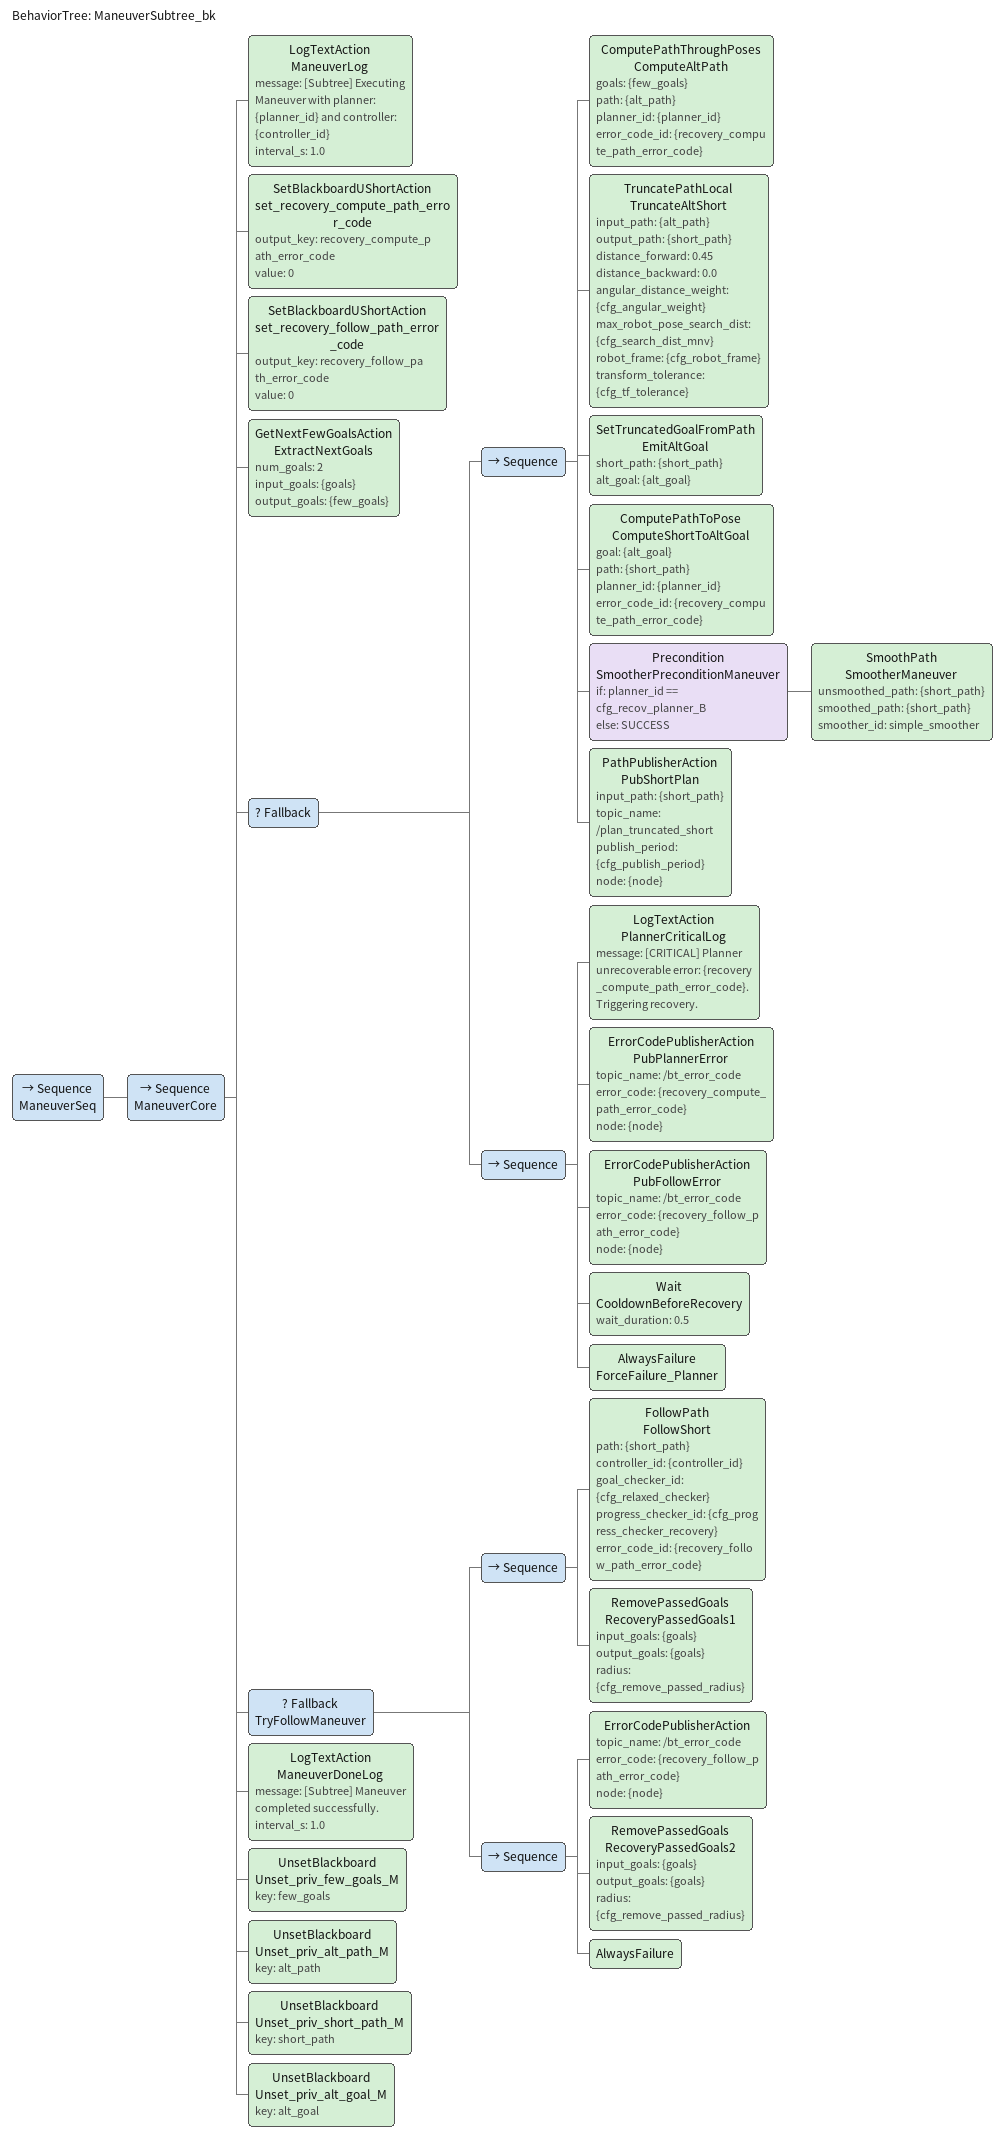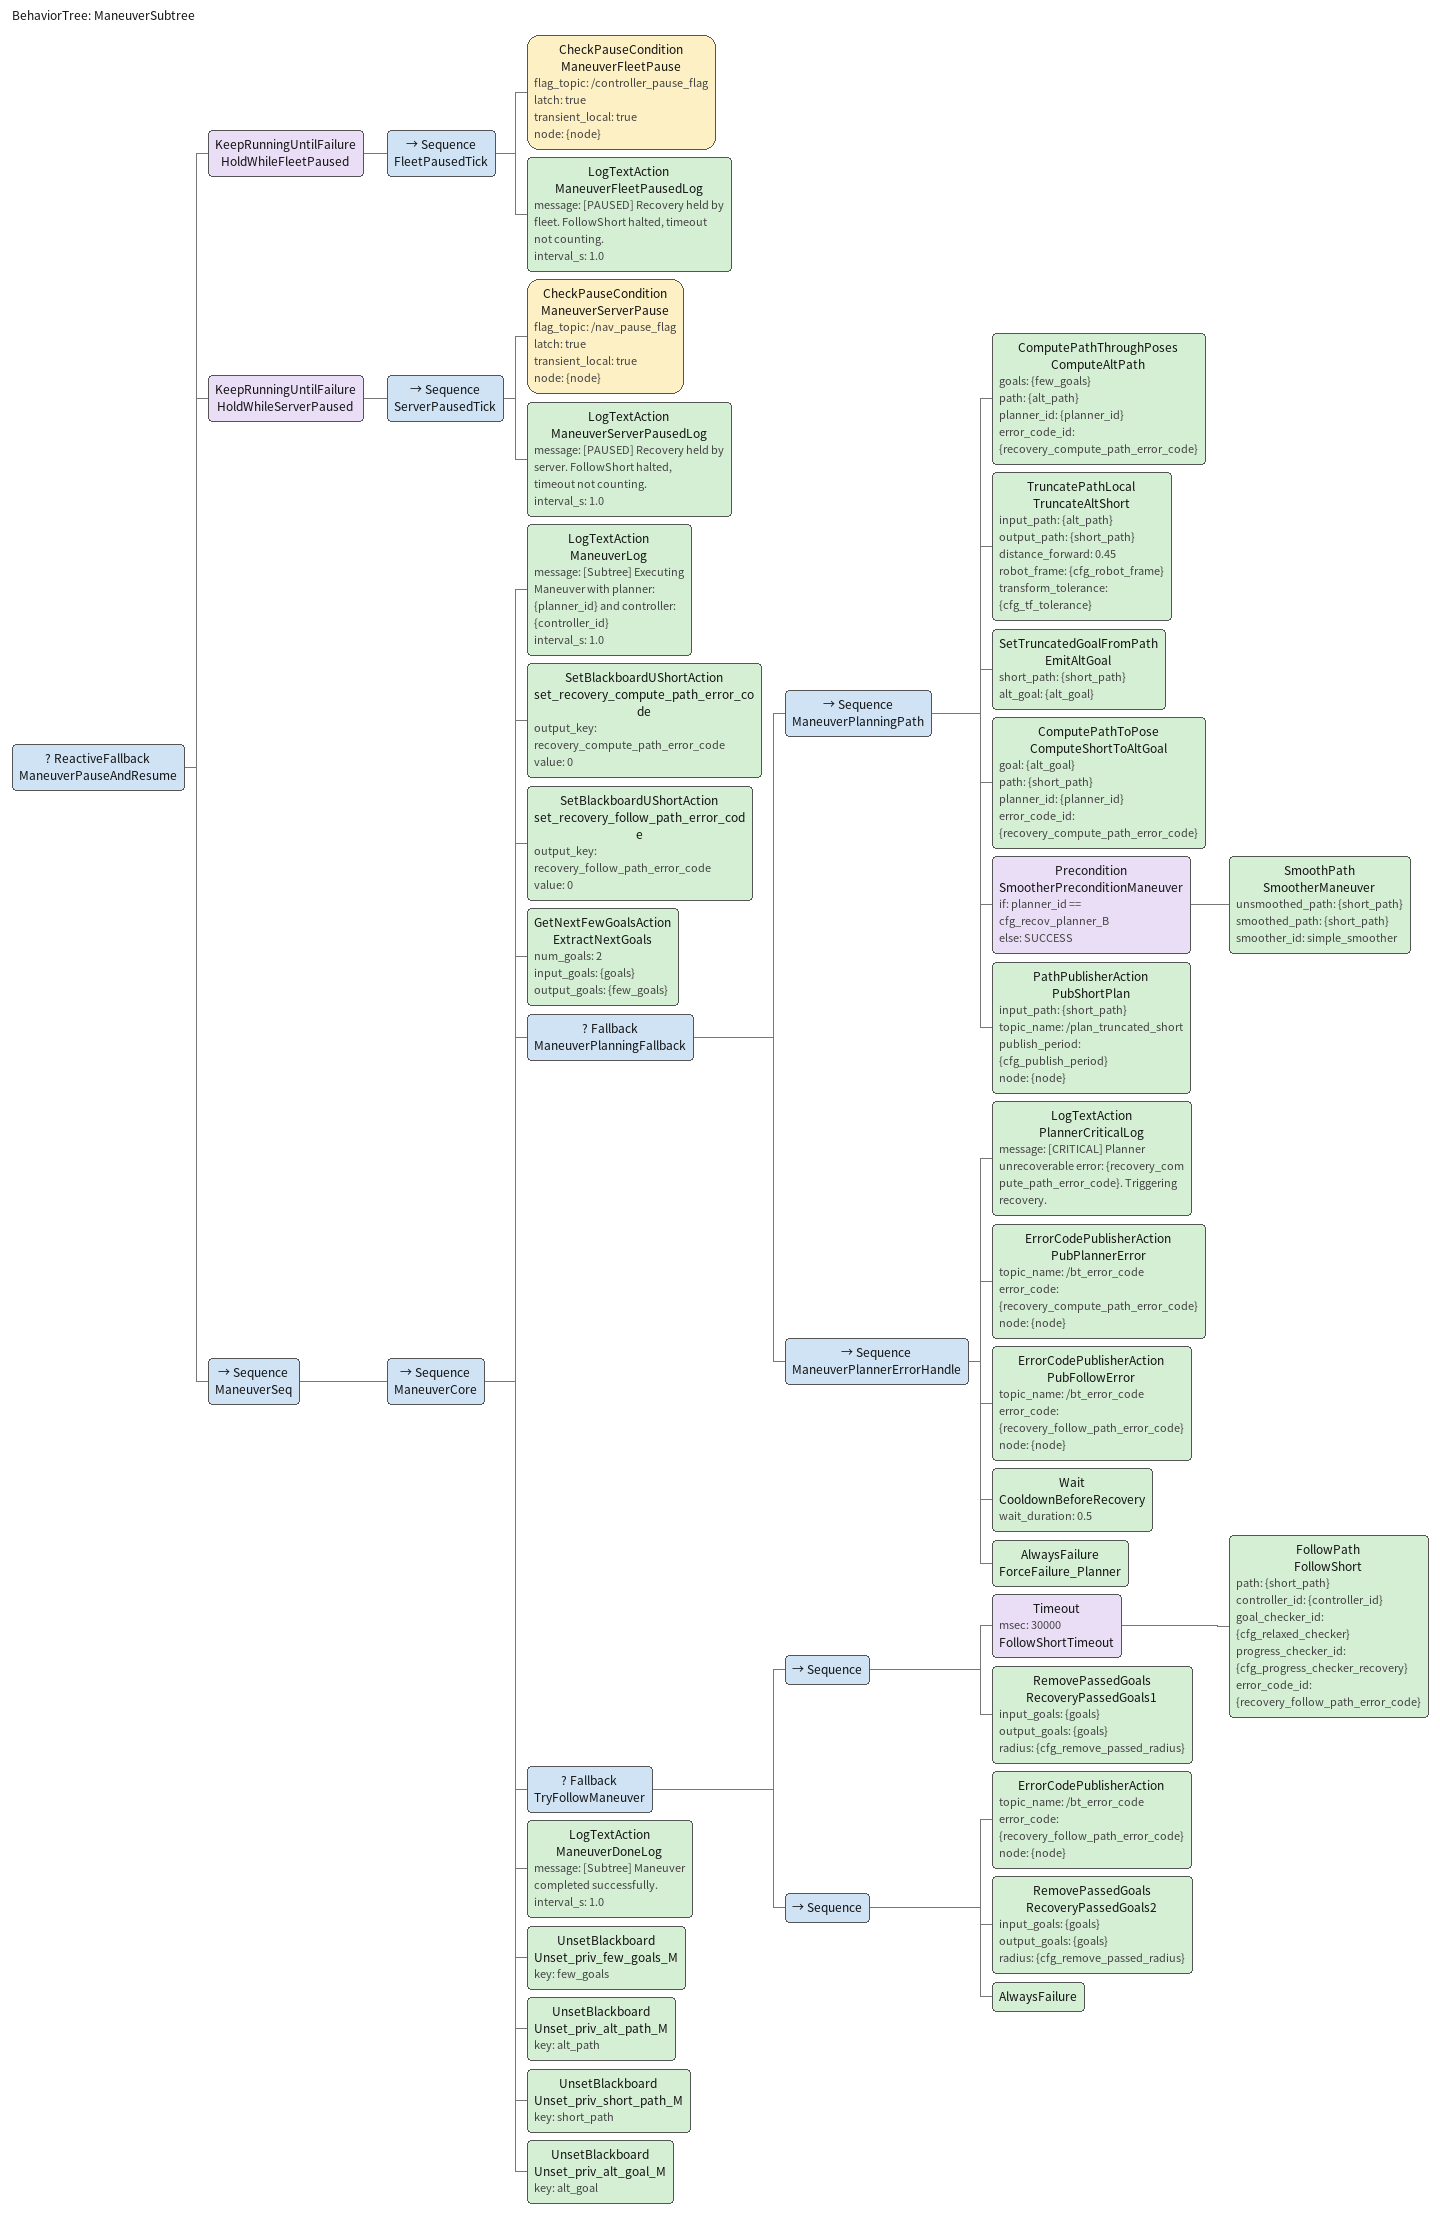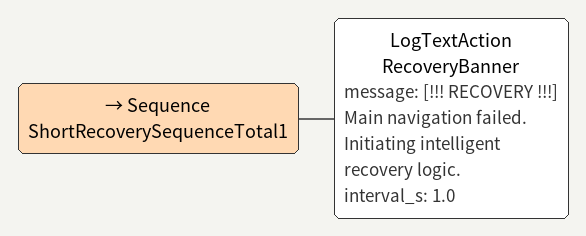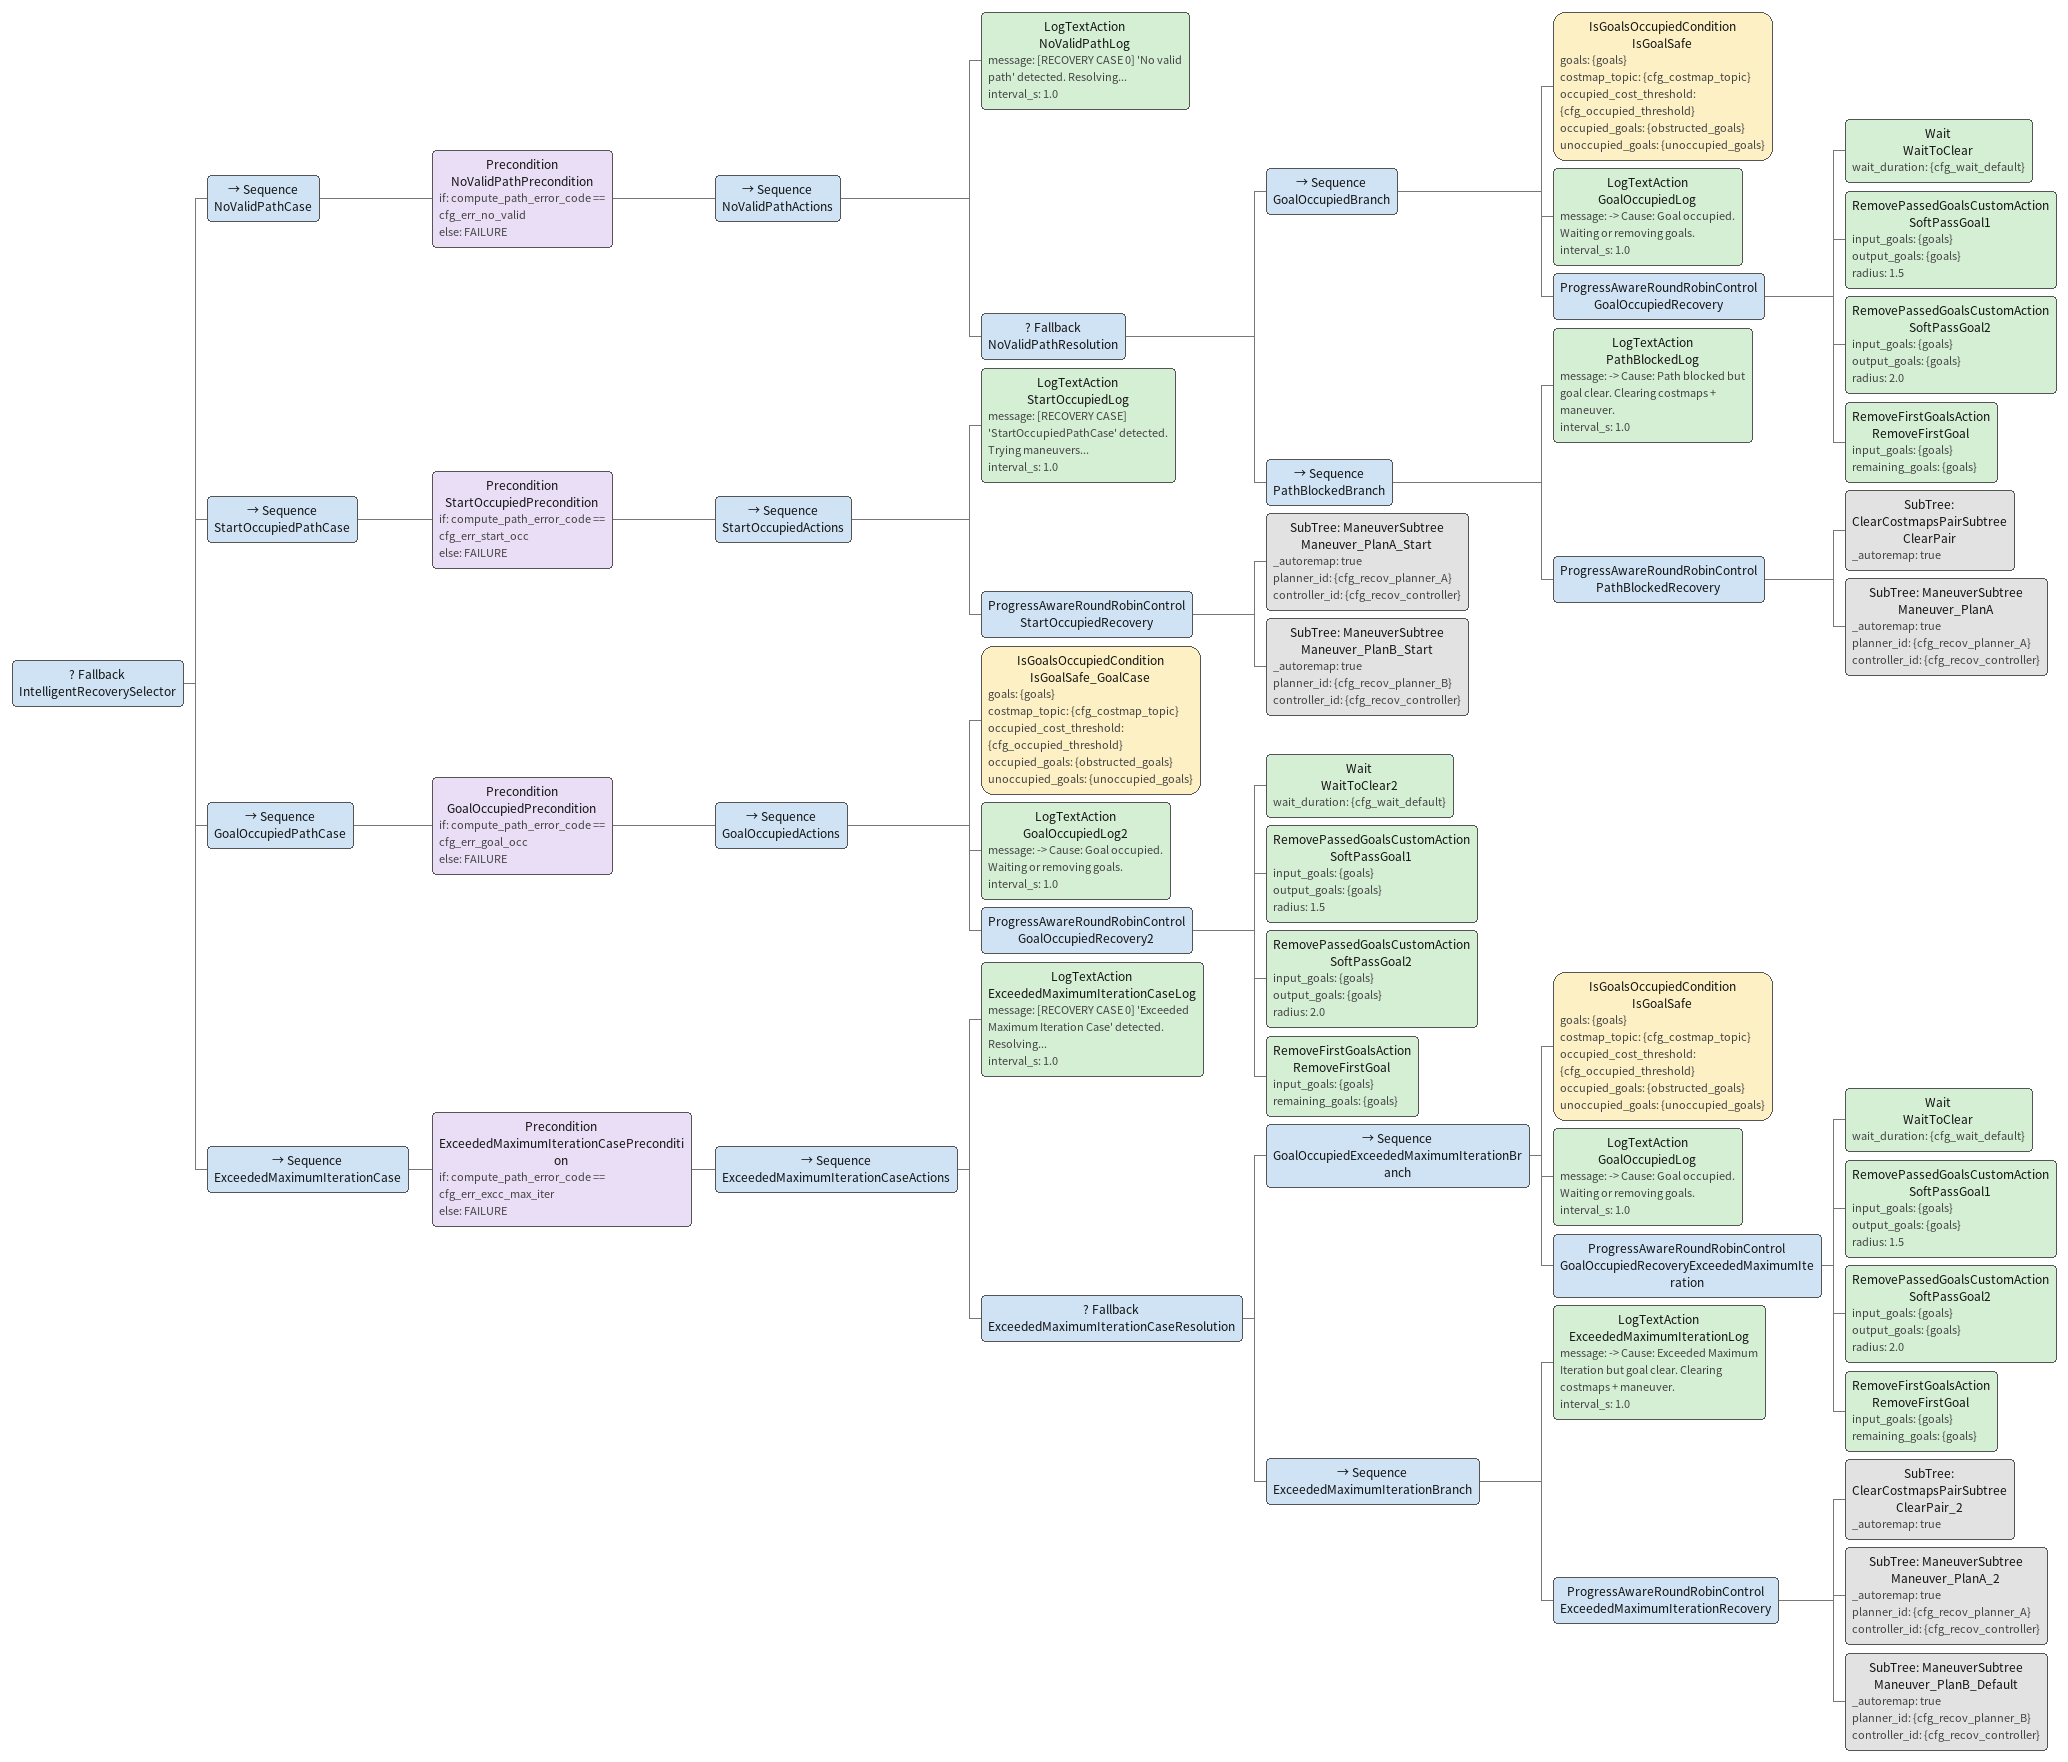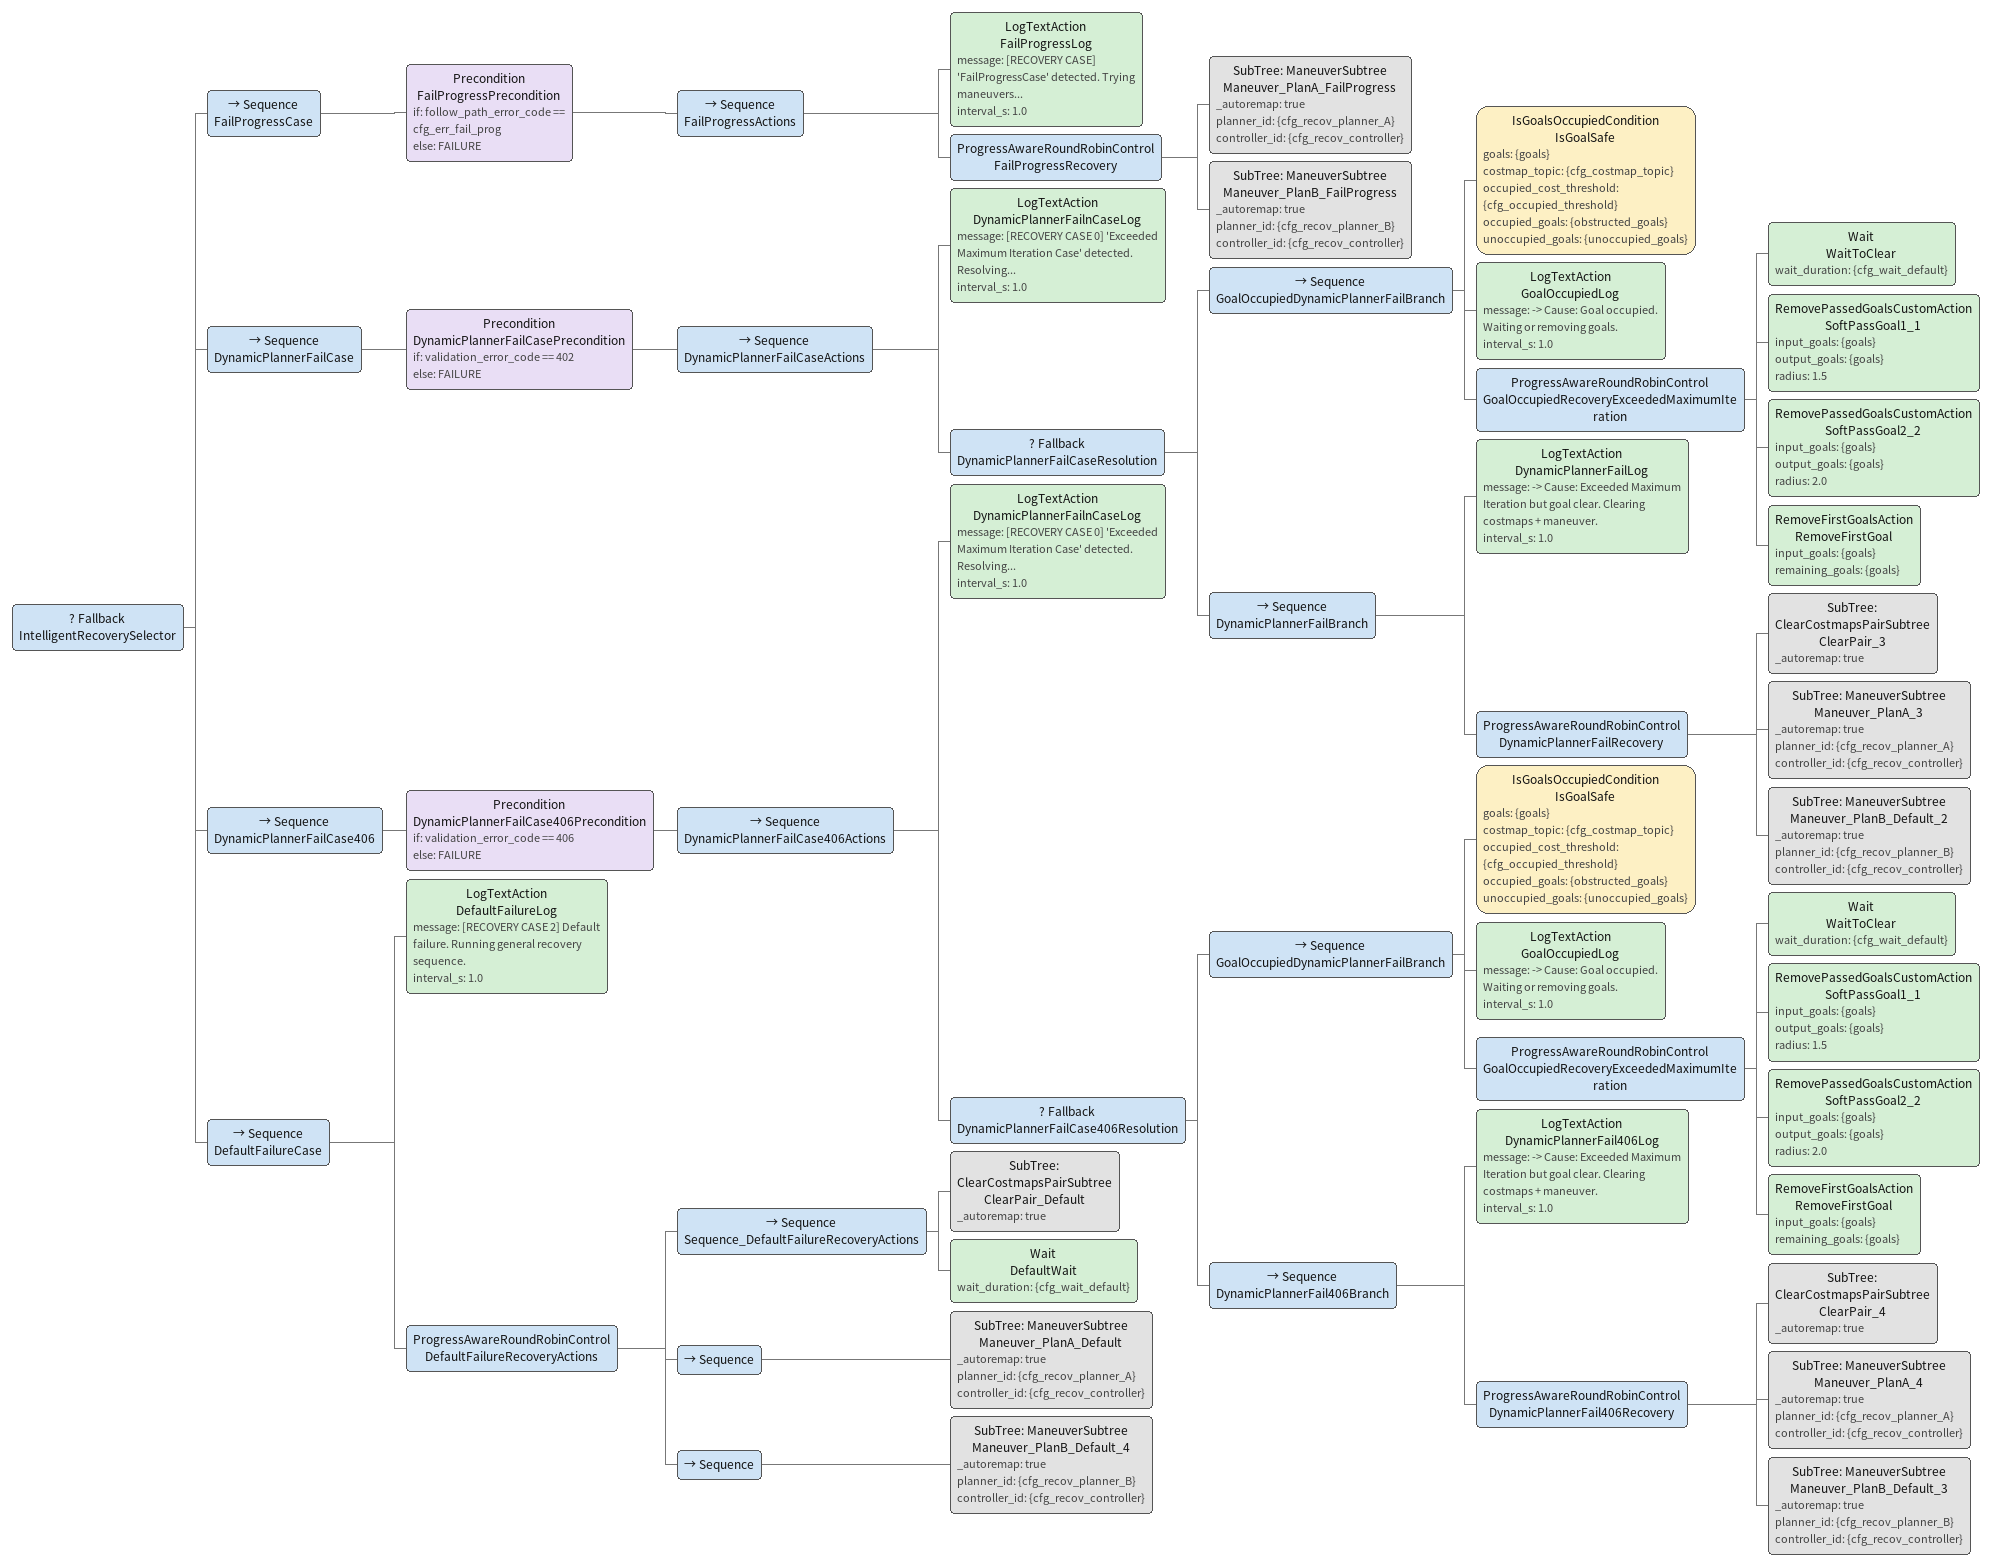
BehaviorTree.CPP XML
<BehaviorTree ID="ManeuverSubtree_bk">
  <Sequence name="ManeuverSeq">
    <Sequence name="ManeuverCore">
      <LogTextAction name="ManeuverLog" message="[Subtree] Executing Maneuver with planner: {planner_id} and controller: {controller_id}" interval_s="1.0"/>
      <SetBlackboardUShortAction name="set_recovery_compute_path_error_code" output_key="recovery_compute_path_error_code" value="0"/>
      <SetBlackboardUShortAction name="set_recovery_follow_path_error_code" output_key="recovery_follow_path_error_code" value="0"/>

      <GetNextFewGoalsAction name="ExtractNextGoals" num_goals="2" input_goals="{goals}" output_goals="{few_goals}"/>
      <Fallback>
        <Sequence>
          <ComputePathThroughPoses name="ComputeAltPath" goals="{few_goals}" path="{alt_path}" planner_id="{planner_id}" error_code_id="{recovery_compute_path_error_code}"/>
          <TruncatePathLocal name="TruncateAltShort" input_path="{alt_path}" output_path="{short_path}" distance_forward="0.45" distance_backward="0.0" angular_distance_weight="{cfg_angular_weight}" max_robot_pose_search_dist="{cfg_search_dist_mnv}" robot_frame="{cfg_robot_frame}" transform_tolerance="{cfg_tf_tolerance}"/>
          <SetTruncatedGoalFromPath name="EmitAltGoal" short_path="{short_path}" alt_goal="{alt_goal}"/>
          <ComputePathToPose name="ComputeShortToAltGoal" goal="{alt_goal}" path="{short_path}" planner_id="{planner_id}" error_code_id="{recovery_compute_path_error_code}"/>

          <!-- smoother testingg -->
          <Precondition name="SmootherPreconditionManeuver" if="planner_id == cfg_recov_planner_B" else="SUCCESS">
            <SmoothPath name="SmootherManeuver" unsmoothed_path="{short_path}" smoothed_path="{short_path}" smoother_id="simple_smoother"/>
          </Precondition>

          <PathPublisherAction name="PubShortPlan" input_path="{short_path}" topic_name="/plan_truncated_short" publish_period="{cfg_publish_period}" node="{node}"/>
        </Sequence>

        <Sequence>
          <LogTextAction name="PlannerCriticalLog" message="[CRITICAL] Planner unrecoverable error: {recovery_compute_path_error_code}. Triggering recovery."/>
          <ErrorCodePublisherAction name="PubPlannerError" topic_name="/bt_error_code" error_code="{recovery_compute_path_error_code}" node="{node}"/>
          <ErrorCodePublisherAction name="PubFollowError" topic_name="/bt_error_code" error_code="{recovery_follow_path_error_code}" node="{node}"/>
          <Wait name="CooldownBeforeRecovery" wait_duration="0.5"/>
          <AlwaysFailure name="ForceFailure_Planner"/>
        </Sequence>

      </Fallback>

      <Fallback name="TryFollowManeuver">
        <Sequence>
          <FollowPath name="FollowShort" path="{short_path}" controller_id="{controller_id}" goal_checker_id="{cfg_relaxed_checker}" progress_checker_id="{cfg_progress_checker_recovery}" error_code_id="{recovery_follow_path_error_code}"/>
          <RemovePassedGoals name="RecoveryPassedGoals1" input_goals="{goals}" output_goals="{goals}" radius="{cfg_remove_passed_radius}"/>
        </Sequence>
        <Sequence>
          <ErrorCodePublisherAction topic_name="/bt_error_code" error_code="{recovery_follow_path_error_code}" node="{node}"/>
          <RemovePassedGoals name="RecoveryPassedGoals2" input_goals="{goals}" output_goals="{goals}" radius="{cfg_remove_passed_radius}"/>
          <AlwaysFailure/>
        </Sequence>
      </Fallback>

      <LogTextAction name="ManeuverDoneLog" message="[Subtree] Maneuver completed successfully." interval_s="1.0"/>
      <!-- Free private temps immediately -->
      <UnsetBlackboard name="Unset_priv_few_goals_M" key="few_goals"/>
      <UnsetBlackboard name="Unset_priv_alt_path_M" key="alt_path"/>
      <UnsetBlackboard name="Unset_priv_short_path_M" key="short_path"/>
      <UnsetBlackboard name="Unset_priv_alt_goal_M" key="alt_goal"/>

    </Sequence>

  </Sequence>

</BehaviorTree>

<BehaviorTree ID="ManeuverSubtree">
  <ReactiveFallback name="ManeuverPauseAndResume">

<!-- [1] Pause 브랜치 -->

    <!-- [1] 다중로봇 조정(fleet_decision)이 건 pause -->
    <KeepRunningUntilFailure name="HoldWhileFleetPaused">
      <Sequence name="FleetPausedTick">
        <CheckPauseCondition name="ManeuverFleetPause" flag_topic="/controller_pause_flag" latch="true" transient_local="true" node="{node}"/>
        <LogTextAction name="ManeuverFleetPausedLog" message="[PAUSED] Recovery held by fleet. FollowShort halted, timeout not counting." interval_s="1.0"/>
      </Sequence>
    </KeepRunningUntilFailure>

    <!-- [2] 관제 서버가 건 pause (winros_bridge DRIVING_PAUSE -> navigation_manager) -->
    <KeepRunningUntilFailure name="HoldWhileServerPaused">
      <Sequence name="ServerPausedTick">
        <CheckPauseCondition name="ManeuverServerPause" flag_topic="/nav_pause_flag" latch="true" transient_local="true" node="{node}"/>
        <LogTextAction name="ManeuverServerPausedLog" message="[PAUSED] Recovery held by server. FollowShort halted, timeout not counting." interval_s="1.0"/>
      </Sequence>
    </KeepRunningUntilFailure>

    <!-- [2] 주행 브랜치: 기존 Maneuver 로직 (Pause가 아닐 때만 실행됨) -->
    <Sequence name="ManeuverSeq">
      <Sequence name="ManeuverCore">
        <LogTextAction name="ManeuverLog" message="[Subtree] Executing Maneuver with planner: {planner_id} and controller: {controller_id}" interval_s="1.0"/>

        <SetBlackboardUShortAction name="set_recovery_compute_path_error_code" output_key="recovery_compute_path_error_code" value="0"/>
        <SetBlackboardUShortAction name="set_recovery_follow_path_error_code" output_key="recovery_follow_path_error_code" value="0"/>

        <GetNextFewGoalsAction name="ExtractNextGoals" num_goals="2" input_goals="{goals}" output_goals="{few_goals}"/>

        <!-- Planning Fallback (에러 처리 포함) -->
        <Fallback name="ManeuverPlanningFallback">
          <Sequence name="ManeuverPlanningPath">
            <ComputePathThroughPoses name="ComputeAltPath" goals="{few_goals}" path="{alt_path}" planner_id="{planner_id}" error_code_id="{recovery_compute_path_error_code}"/>
            <TruncatePathLocal name="TruncateAltShort" input_path="{alt_path}" output_path="{short_path}" distance_forward="0.45" robot_frame="{cfg_robot_frame}" transform_tolerance="{cfg_tf_tolerance}"/>
            <SetTruncatedGoalFromPath name="EmitAltGoal" short_path="{short_path}" alt_goal="{alt_goal}"/>
            <ComputePathToPose name="ComputeShortToAltGoal" goal="{alt_goal}" path="{short_path}" planner_id="{planner_id}" error_code_id="{recovery_compute_path_error_code}"/>
            <!-- smoother testingg -->
            <Precondition name="SmootherPreconditionManeuver" if="planner_id == cfg_recov_planner_B" else="SUCCESS">
              <SmoothPath name="SmootherManeuver" unsmoothed_path="{short_path}" smoothed_path="{short_path}" smoother_id="simple_smoother"/>
            </Precondition>

            <PathPublisherAction name="PubShortPlan" input_path="{short_path}" topic_name="/plan_truncated_short" publish_period="{cfg_publish_period}" node="{node}"/>
          </Sequence>

          <Sequence name="ManeuverPlannerErrorHandle">
            <LogTextAction name="PlannerCriticalLog" message="[CRITICAL] Planner unrecoverable error: {recovery_compute_path_error_code}. Triggering recovery."/>
            <ErrorCodePublisherAction name="PubPlannerError" topic_name="/bt_error_code" error_code="{recovery_compute_path_error_code}" node="{node}"/>
            <ErrorCodePublisherAction name="PubFollowError" topic_name="/bt_error_code" error_code="{recovery_follow_path_error_code}" node="{node}"/>
            <Wait name="CooldownBeforeRecovery" wait_duration="0.5"/>
            <AlwaysFailure name="ForceFailure_Planner"/>
          </Sequence>
        </Fallback>

        <!-- FollowPath Fallback (에러 처리 포함) -->
        <Fallback name="TryFollowManeuver">
          <Sequence>
            <Timeout msec="30000" name="FollowShortTimeout">
              <FollowPath name="FollowShort" path="{short_path}" controller_id="{controller_id}" goal_checker_id="{cfg_relaxed_checker}" progress_checker_id="{cfg_progress_checker_recovery}" error_code_id="{recovery_follow_path_error_code}"/>
            </Timeout>
            <RemovePassedGoals name="RecoveryPassedGoals1" input_goals="{goals}" output_goals="{goals}" radius="{cfg_remove_passed_radius}"/>
          </Sequence>
          <Sequence>
            <ErrorCodePublisherAction topic_name="/bt_error_code" error_code="{recovery_follow_path_error_code}" node="{node}"/>
            <RemovePassedGoals name="RecoveryPassedGoals2" input_goals="{goals}" output_goals="{goals}" radius="{cfg_remove_passed_radius}"/>
            <AlwaysFailure/>
          </Sequence>
        </Fallback>

        <LogTextAction name="ManeuverDoneLog" message="[Subtree] Maneuver completed successfully." interval_s="1.0"/>

        <!-- 자원 정리 -->
        <UnsetBlackboard name="Unset_priv_few_goals_M" key="few_goals"/>
        <UnsetBlackboard name="Unset_priv_alt_path_M" key="alt_path"/>
        <UnsetBlackboard name="Unset_priv_short_path_M" key="short_path"/>
        <UnsetBlackboard name="Unset_priv_alt_goal_M" key="alt_goal"/>
      </Sequence>
    </Sequence>
  </ReactiveFallback>
</BehaviorTree>

<Sequence name="ShortRecoverySequenceTotal1">
  <LogTextAction name="RecoveryBanner" message="[!!! RECOVERY !!!] Main navigation failed. Initiating intelligent recovery logic." interval_s="1.0"/>
</Sequence>

<Fallback name="IntelligentRecoverySelector">

  <Sequence name="NoValidPathCase">
    <Precondition name="NoValidPathPrecondition" if="compute_path_error_code == cfg_err_no_valid" else="FAILURE">
      <Sequence name="NoValidPathActions">
        <LogTextAction name="NoValidPathLog" message="[RECOVERY CASE 0] 'No valid path' detected. Resolving..." interval_s="1.0"/>
        <Fallback name="NoValidPathResolution">
          <Sequence name="GoalOccupiedBranch">
            <IsGoalsOccupiedCondition name="IsGoalSafe" goals="{goals}" costmap_topic="{cfg_costmap_topic}" occupied_cost_threshold="{cfg_occupied_threshold}" occupied_goals="{obstructed_goals}" unoccupied_goals="{unoccupied_goals}"/>
            <LogTextAction name="GoalOccupiedLog" message=" -> Cause: Goal occupied. Waiting or removing goals." interval_s="1.0"/>
              <ProgressAwareRoundRobinControl name="GoalOccupiedRecovery">
                <Wait name="WaitToClear" wait_duration="{cfg_wait_default}"/>
                <RemovePassedGoalsCustomAction name="SoftPassGoal1" input_goals="{goals}" output_goals="{goals}" radius="1.5"/>
                <RemovePassedGoalsCustomAction name="SoftPassGoal2" input_goals="{goals}" output_goals="{goals}" radius="2.0"/>
                <RemoveFirstGoalsAction name="RemoveFirstGoal" input_goals="{goals}" remaining_goals="{goals}"/>

              </ProgressAwareRoundRobinControl>
          </Sequence>

          <Sequence name="PathBlockedBranch">
            <LogTextAction name="PathBlockedLog" message=" -> Cause: Path blocked but goal clear. Clearing costmaps + maneuver." interval_s="1.0"/>
            <ProgressAwareRoundRobinControl name="PathBlockedRecovery">
              <SubTree name="ClearPair" ID="ClearCostmapsPairSubtree" _autoremap="true"/>
              <SubTree name="Maneuver_PlanA" ID="ManeuverSubtree" _autoremap="true" planner_id="{cfg_recov_planner_A}" controller_id="{cfg_recov_controller}"/>
            </ProgressAwareRoundRobinControl>
          </Sequence>
        </Fallback>
      </Sequence>
    </Precondition>
  </Sequence>

  <Sequence name="StartOccupiedPathCase">
    <Precondition name="StartOccupiedPrecondition" if="compute_path_error_code == cfg_err_start_occ" else="FAILURE">
      <Sequence name="StartOccupiedActions">
        <LogTextAction name="StartOccupiedLog" message="[RECOVERY CASE] 'StartOccupiedPathCase' detected. Trying maneuvers..." interval_s="1.0"/>
        <ProgressAwareRoundRobinControl name="StartOccupiedRecovery">
          <SubTree name="Maneuver_PlanA_Start" ID="ManeuverSubtree" _autoremap="true" planner_id="{cfg_recov_planner_A}" controller_id="{cfg_recov_controller}"/>
          <SubTree name="Maneuver_PlanB_Start" ID="ManeuverSubtree" _autoremap="true" planner_id="{cfg_recov_planner_B}" controller_id="{cfg_recov_controller}"/>
        </ProgressAwareRoundRobinControl>
      </Sequence>
    </Precondition>
  </Sequence>

  <Sequence name="GoalOccupiedPathCase">
    <Precondition name="GoalOccupiedPrecondition" if="compute_path_error_code == cfg_err_goal_occ" else="FAILURE">
      <Sequence name="GoalOccupiedActions">
        <IsGoalsOccupiedCondition name="IsGoalSafe_GoalCase" goals="{goals}" costmap_topic="{cfg_costmap_topic}" occupied_cost_threshold="{cfg_occupied_threshold}" occupied_goals="{obstructed_goals}" unoccupied_goals="{unoccupied_goals}"/>
        <LogTextAction name="GoalOccupiedLog2" message=" -> Cause: Goal occupied. Waiting or removing goals." interval_s="1.0"/>
        <ProgressAwareRoundRobinControl name="GoalOccupiedRecovery2">
          <Wait name="WaitToClear2" wait_duration="{cfg_wait_default}"/>
          <RemovePassedGoalsCustomAction name="SoftPassGoal1" input_goals="{goals}" output_goals="{goals}" radius="1.5"/>
          <RemovePassedGoalsCustomAction name="SoftPassGoal2" input_goals="{goals}" output_goals="{goals}" radius="2.0"/>
          <RemoveFirstGoalsAction name="RemoveFirstGoal" input_goals="{goals}" remaining_goals="{goals}"/>

        </ProgressAwareRoundRobinControl>
      </Sequence>
    </Precondition>
  </Sequence>

  <Sequence name="ExceededMaximumIterationCase">
    <Precondition name="ExceededMaximumIterationCasePrecondition" if="compute_path_error_code == cfg_err_excc_max_iter" else="FAILURE">
      <Sequence name="ExceededMaximumIterationCaseActions">
        <LogTextAction name="ExceededMaximumIterationCaseLog" message="[RECOVERY CASE 0] 'Exceeded Maximum Iteration Case' detected. Resolving..." interval_s="1.0"/>
        <Fallback name="ExceededMaximumIterationCaseResolution">
          <Sequence name="GoalOccupiedExceededMaximumIterationBranch">
            <IsGoalsOccupiedCondition name="IsGoalSafe" goals="{goals}" costmap_topic="{cfg_costmap_topic}" occupied_cost_threshold="{cfg_occupied_threshold}" occupied_goals="{obstructed_goals}" unoccupied_goals="{unoccupied_goals}"/>
            <LogTextAction name="GoalOccupiedLog" message=" -> Cause: Goal occupied. Waiting or removing goals." interval_s="1.0"/>

            <ProgressAwareRoundRobinControl name="GoalOccupiedRecoveryExceededMaximumIteration">
              <Wait name="WaitToClear" wait_duration="{cfg_wait_default}"/>
              <RemovePassedGoalsCustomAction name="SoftPassGoal1" input_goals="{goals}" output_goals="{goals}" radius="1.5"/>
              <RemovePassedGoalsCustomAction name="SoftPassGoal2" input_goals="{goals}" output_goals="{goals}" radius="2.0"/>
              <RemoveFirstGoalsAction name="RemoveFirstGoal" input_goals="{goals}" remaining_goals="{goals}"/>

            </ProgressAwareRoundRobinControl>
          </Sequence>

          <Sequence name="ExceededMaximumIterationBranch">
            <LogTextAction name="ExceededMaximumIterationLog" message=" -> Cause: Exceeded Maximum Iteration but goal clear. Clearing costmaps + maneuver." interval_s="1.0"/>
            <ProgressAwareRoundRobinControl name="ExceededMaximumIterationRecovery">
              <SubTree name="ClearPair_2" ID="ClearCostmapsPairSubtree" _autoremap="true"/>
              <SubTree name="Maneuver_PlanA_2" ID="ManeuverSubtree" _autoremap="true" planner_id="{cfg_recov_planner_A}" controller_id="{cfg_recov_controller}"/>
              <SubTree name="Maneuver_PlanB_Default" ID="ManeuverSubtree" _autoremap="true" planner_id="{cfg_recov_planner_B}" controller_id="{cfg_recov_controller}"/>
            </ProgressAwareRoundRobinControl>
          </Sequence>
        </Fallback>
      </Sequence>
    </Precondition>
  </Sequence>

</Fallback>

<Fallback name="IntelligentRecoverySelector">

  <Sequence name="FailProgressCase">
    <Precondition name="FailProgressPrecondition" if="follow_path_error_code == cfg_err_fail_prog" else="FAILURE">
      <Sequence name="FailProgressActions">
        <LogTextAction name="FailProgressLog" message="[RECOVERY CASE] 'FailProgressCase' detected. Trying maneuvers..." interval_s="1.0"/>
        <ProgressAwareRoundRobinControl name="FailProgressRecovery">
          <SubTree name="Maneuver_PlanA_FailProgress" ID="ManeuverSubtree" _autoremap="true" planner_id="{cfg_recov_planner_A}" controller_id="{cfg_recov_controller}"/>
          <SubTree name="Maneuver_PlanB_FailProgress" ID="ManeuverSubtree" _autoremap="true" planner_id="{cfg_recov_planner_B}" controller_id="{cfg_recov_controller}"/>
        </ProgressAwareRoundRobinControl>
      </Sequence>
    </Precondition>
  </Sequence>

  <Sequence name="DynamicPlannerFailCase">
    <Precondition name="DynamicPlannerFailCasePrecondition" if="validation_error_code == 402" else="FAILURE">
      <Sequence name="DynamicPlannerFailCaseActions">
        <LogTextAction name="DynamicPlannerFailnCaseLog" message="[RECOVERY CASE 0] 'Exceeded Maximum Iteration Case' detected. Resolving..." interval_s="1.0"/>
        <Fallback name="DynamicPlannerFailCaseResolution">
          <Sequence name="GoalOccupiedDynamicPlannerFailBranch">
            <IsGoalsOccupiedCondition name="IsGoalSafe" goals="{goals}" costmap_topic="{cfg_costmap_topic}" occupied_cost_threshold="{cfg_occupied_threshold}" occupied_goals="{obstructed_goals}" unoccupied_goals="{unoccupied_goals}"/>
            <LogTextAction name="GoalOccupiedLog" message=" -> Cause: Goal occupied. Waiting or removing goals." interval_s="1.0"/>

            <ProgressAwareRoundRobinControl name="GoalOccupiedRecoveryExceededMaximumIteration">
              <Wait name="WaitToClear" wait_duration="{cfg_wait_default}"/>
              <RemovePassedGoalsCustomAction name="SoftPassGoal1_1" input_goals="{goals}" output_goals="{goals}" radius="1.5"/>
              <RemovePassedGoalsCustomAction name="SoftPassGoal2_2" input_goals="{goals}" output_goals="{goals}" radius="2.0"/>
              <RemoveFirstGoalsAction name="RemoveFirstGoal" input_goals="{goals}" remaining_goals="{goals}"/>

            </ProgressAwareRoundRobinControl>
          </Sequence>

          <Sequence name="DynamicPlannerFailBranch">
            <LogTextAction name="DynamicPlannerFailLog" message=" -> Cause: Exceeded Maximum Iteration but goal clear. Clearing costmaps + maneuver." interval_s="1.0"/>
            <ProgressAwareRoundRobinControl name="DynamicPlannerFailRecovery">
              <SubTree name="ClearPair_3" ID="ClearCostmapsPairSubtree" _autoremap="true"/>
              <SubTree name="Maneuver_PlanA_3" ID="ManeuverSubtree" _autoremap="true" planner_id="{cfg_recov_planner_A}" controller_id="{cfg_recov_controller}"/>
              <SubTree name="Maneuver_PlanB_Default_2" ID="ManeuverSubtree" _autoremap="true" planner_id="{cfg_recov_planner_B}" controller_id="{cfg_recov_controller}"/>
            </ProgressAwareRoundRobinControl>
          </Sequence>
        </Fallback>
      </Sequence>
    </Precondition>
  </Sequence>

  <Sequence name="DynamicPlannerFailCase406">
    <Precondition name="DynamicPlannerFailCase406Precondition" if="validation_error_code == 406" else="FAILURE">
      <Sequence name="DynamicPlannerFailCase406Actions">
        <LogTextAction name="DynamicPlannerFailnCaseLog" message="[RECOVERY CASE 0] 'Exceeded Maximum Iteration Case' detected. Resolving..." interval_s="1.0"/>
        <Fallback name="DynamicPlannerFailCase406Resolution">
          <Sequence name="GoalOccupiedDynamicPlannerFailBranch">
            <IsGoalsOccupiedCondition name="IsGoalSafe" goals="{goals}" costmap_topic="{cfg_costmap_topic}" occupied_cost_threshold="{cfg_occupied_threshold}" occupied_goals="{obstructed_goals}" unoccupied_goals="{unoccupied_goals}"/>
            <LogTextAction name="GoalOccupiedLog" message=" -> Cause: Goal occupied. Waiting or removing goals." interval_s="1.0"/>

            <ProgressAwareRoundRobinControl name="GoalOccupiedRecoveryExceededMaximumIteration">
              <Wait name="WaitToClear" wait_duration="{cfg_wait_default}"/>
              <RemovePassedGoalsCustomAction name="SoftPassGoal1_1" input_goals="{goals}" output_goals="{goals}" radius="1.5"/>
              <RemovePassedGoalsCustomAction name="SoftPassGoal2_2" input_goals="{goals}" output_goals="{goals}" radius="2.0"/>
              <RemoveFirstGoalsAction name="RemoveFirstGoal" input_goals="{goals}" remaining_goals="{goals}"/>

            </ProgressAwareRoundRobinControl>
          </Sequence>

          <Sequence name="DynamicPlannerFail406Branch">
            <LogTextAction name="DynamicPlannerFail406Log" message=" -> Cause: Exceeded Maximum Iteration but goal clear. Clearing costmaps + maneuver." interval_s="1.0"/>
            <ProgressAwareRoundRobinControl name="DynamicPlannerFail406Recovery">
              <SubTree name="ClearPair_4" ID="ClearCostmapsPairSubtree" _autoremap="true"/>
              <SubTree name="Maneuver_PlanA_4" ID="ManeuverSubtree" _autoremap="true" planner_id="{cfg_recov_planner_A}" controller_id="{cfg_recov_controller}"/>
              <SubTree name="Maneuver_PlanB_Default_3" ID="ManeuverSubtree" _autoremap="true" planner_id="{cfg_recov_planner_B}" controller_id="{cfg_recov_controller}"/>
            </ProgressAwareRoundRobinControl>
          </Sequence>
        </Fallback>
      </Sequence>
    </Precondition>
  </Sequence>

  <Sequence name="DefaultFailureCase">
    <LogTextAction name="DefaultFailureLog" message="[RECOVERY CASE 2] Default failure. Running general recovery sequence." interval_s="1.0"/>
    <ProgressAwareRoundRobinControl name="DefaultFailureRecoveryActions">
      <Sequence name="Sequence_DefaultFailureRecoveryActions">
        <SubTree name="ClearPair_Default" ID="ClearCostmapsPairSubtree" _autoremap="true"/>
        <Wait name="DefaultWait" wait_duration="{cfg_wait_default}"/>
      </Sequence>
      <Sequence>
        <SubTree name="Maneuver_PlanA_Default" ID="ManeuverSubtree" _autoremap="true" planner_id="{cfg_recov_planner_A}" controller_id="{cfg_recov_controller}"/>
      </Sequence>
      <Sequence>
        <SubTree name="Maneuver_PlanB_Default_4" ID="ManeuverSubtree" _autoremap="true" planner_id="{cfg_recov_planner_B}" controller_id="{cfg_recov_controller}"/>
      </Sequence>
    </ProgressAwareRoundRobinControl>
  </Sequence>

</Fallback>
